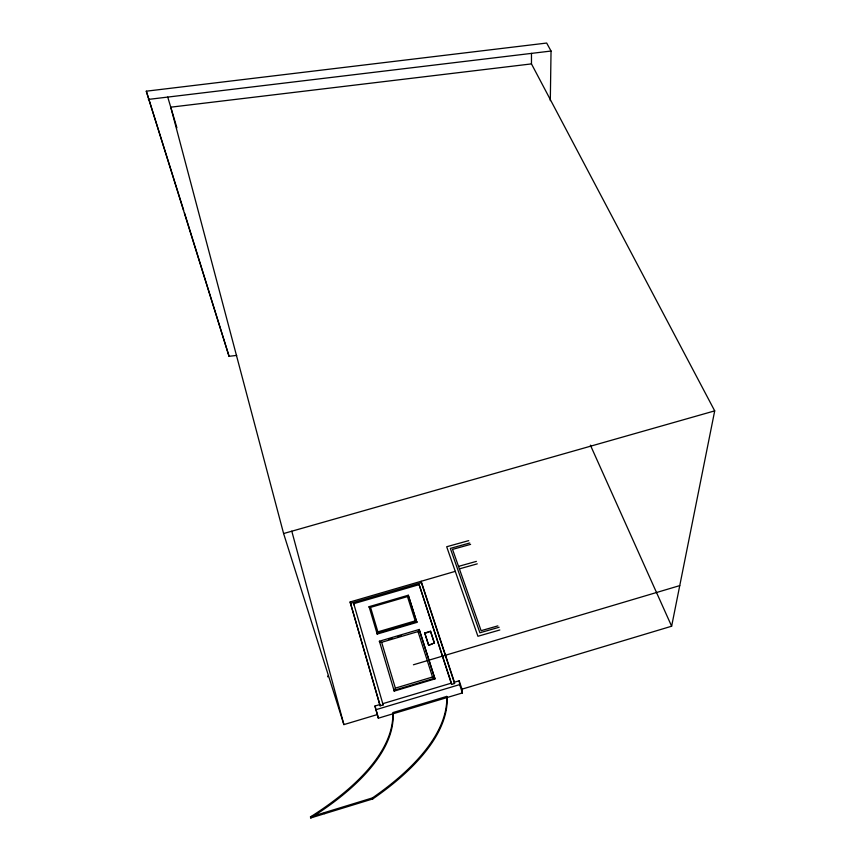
<?xml version="1.0" encoding="UTF-8"?>
<svg xmlns="http://www.w3.org/2000/svg" width="861" height="861" viewBox="0 0 861 861"><rect width="100%" height="100%" fill="white"/><g stroke="black" fill="none" stroke-linecap="round" stroke-linejoin="round"><path stroke-width="1.29" d="M550.308 100.629L551.04 51.036L546.67 43.05L146.295 91.191L229.058 356.303L236.721 355.41M354.075 605.046L353.731 603.679L419.135 584.63L451.584 684.398L454.565 683.505L454.414 682.224L459.193 680.793L459.634 684.603L375.913 709.712L378.345 718.192L462.4 692.944L461.98 689.166L671.634 626.216L714.705 410.869L531.474 63.897L531.474 53.382M408.286 595.231L416.864 622.395L415.228 620.878L407.468 596.587L370.553 607.371L377.871 631.856L377.204 634.062L416.864 622.395L408.286 595.231L369.089 606.682L369.272 607.5M381.638 642.295L395.36 688.122L394.22 691.092L434.966 678.909L419.253 629.466L379.4 641.219L379.572 642.015L381.638 642.295L418.015 631.576L419.253 629.466M310.477 816.895L372.469 797.899A337.114 131.722 -12.9 0 0 446.773 696.409L447.139 697.528A337.308 131.55 -12.9 0 1 372.748 798.943L310.724 817.95L310.477 816.895A331.679 128.343 -12.1 0 0 392.81 713.866M455.275 571.349L350.115 601.968L380.121 705.805L383.134 704.901L382.833 703.663L451.422 683.117L419.135 584.63M531.474 63.897L170.758 107.184L283.603 533.54L343.894 724.607L377.419 714.544L374.965 706.02L379.809 704.567L350.115 601.968M446.773 696.409L392.767 712.628L393.1 713.758A331.883 128.181 -12.1 0 1 310.724 817.95M395.36 688.122L432.523 677.015L434.966 678.909L419.393 630.274M434.859 678.145L394.058 690.328L394.22 691.092L379.4 641.219M428.595 645.212L434.385 642.952L430.575 631.253L424.731 632.975L428.595 645.212L432.114 644.168M413.42 664.778L679.749 585.609M388.569 639.357L392.422 638.227M397.556 636.709L401.409 635.579M424.817 633.513L430.575 631.253M377.871 631.856L415.228 620.878M416.735 621.577L377.021 633.265L377.204 634.062L369.089 606.682M350.459 603.335L421.373 582.682L421.158 581.283L454.414 682.224M499.832 629.983L477.92 636.268L446.687 546.746L468.696 540.633M497.862 625.882L481.105 630.683L452.542 549.393L470.612 544.356M499.132 627.26L479.911 632.77L450.346 548.403L469.729 543M283.603 533.54L714.705 410.869M458.536 566.377L476.381 561.383M459.419 568.863L477.274 563.847M148.361 99.413L551.04 51.036M590.398 445.169L671.634 626.216M459.193 680.793L461.98 689.166M459.634 684.603L462.4 692.944M421.373 582.682L454.565 683.505M430.661 631.791L434.461 643.479M424.731 632.975L428.509 644.685M418.015 631.576L432.523 677.015M327.61 676.1L327.847 676.864M146.295 91.191L183.673 210.31M184.48 212.871L229.058 356.303M167.744 97.078L176.892 127.794M353.731 603.679L383.134 704.901M372.469 797.899L372.748 798.943M291.793 531.172L343.894 724.607M374.965 706.02L375.6 708.474M377.419 714.544L378.345 718.192M324.436 812.623L324.694 813.667M379.809 704.567L380.121 705.805M451.422 683.117L451.584 684.398"/></g></svg>
